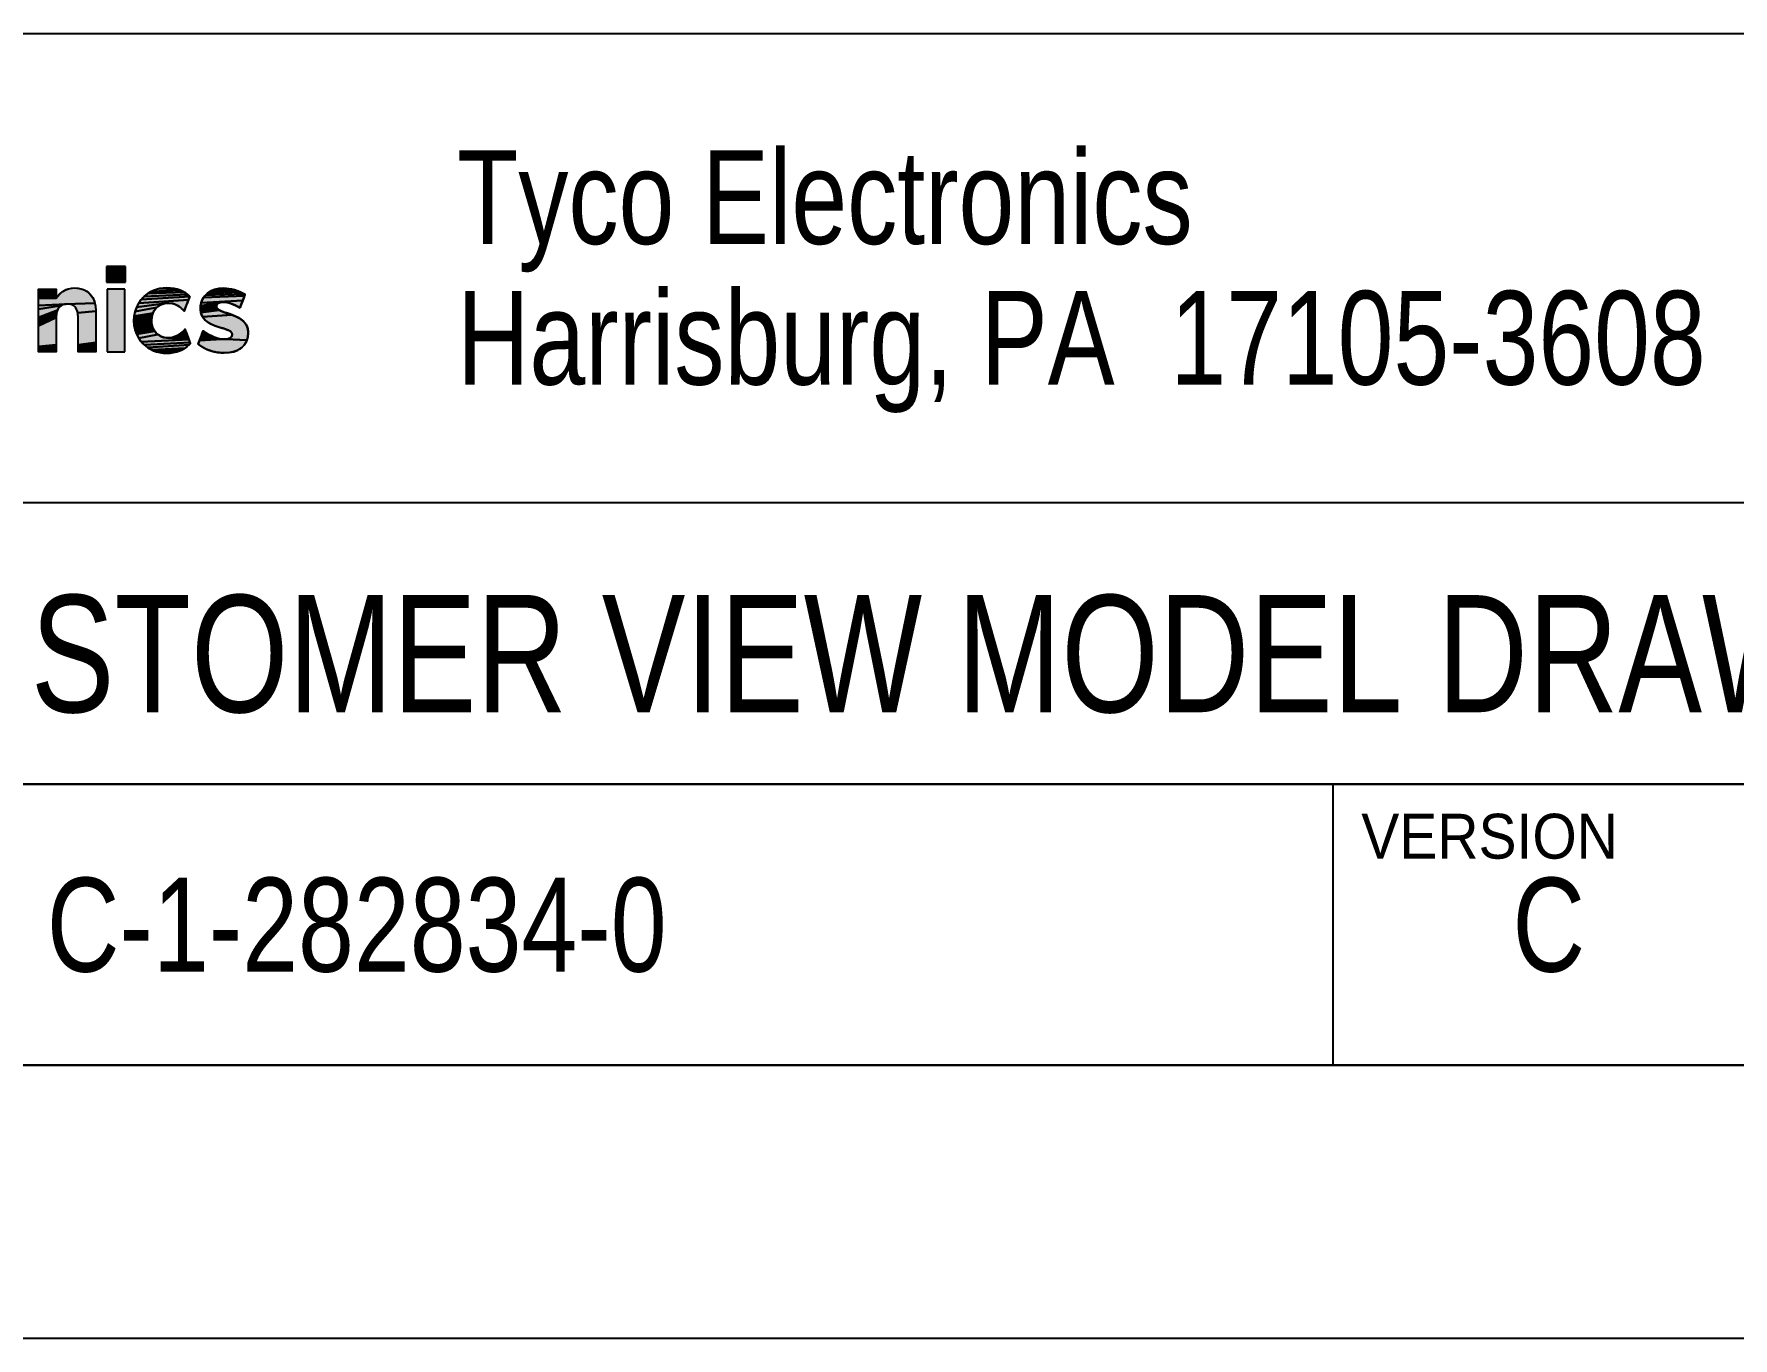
# Model space of a CAD drawing. Extents: x 0 to 420, y 0 to 297.
# Drawn here: x 309.3 to 366.9, y 0 to 44.2 of the extents above; entities that cross this region are included whole.
import ezdxf
from ezdxf.enums import TextEntityAlignment as Align

# ---------------------------------------------------------------- set-up
doc = ezdxf.new("R2010")
doc.units = 0
doc.header["$LTSCALE"] = 23.1
doc.layers.get('0').update_dxf_attribs({"linetype": 'CONTINUOUS'})
doc.layers.add('DRAFT_ENTITY', color=7, linetype='CONTINUOUS')
doc.styles.get("Standard").update_dxf_attribs({"font": 'txt', "width": 0.95})

# ---------------------------------------------------------------- blocks, each defined once
blk = doc.blocks.new('15988_TYCO_ELEC_HORIZ_BL0', base_point=(298.596, 35.961))
at = {"linetype": 'CONTINUOUS'}
for points in [[(310.713, 35.559), (310.83, 35.552), (310.938, 35.531), (311.036, 35.497), (311.124, 35.45), (311.202, 35.391), (311.269, 35.319), (311.325, 35.237), (311.37, 35.143), (311.403, 35.04), (310.423, 35.01), (309.489, 34.969), (309.489, 35.09), (309.489, 35.2), (310.092, 35.218), (310.101, 35.23), (310.139, 35.277), (310.18, 35.322), (310.224, 35.365), (310.27, 35.406), (310.32, 35.442), (310.374, 35.475), (310.432, 35.504), (310.495, 35.527), (310.562, 35.544), (310.635, 35.555)], [(310.092, 35.517), (310.092, 35.504), (310.092, 35.481), (309.489, 35.446), (309.489, 35.492), (309.489, 35.516), (309.49, 35.519), (309.497, 35.519), (309.529, 35.519), (309.58, 35.519), (309.646, 35.519), (309.721, 35.519), (309.801, 35.519), (309.88, 35.519), (309.953, 35.519), (310.016, 35.519), (310.062, 35.519), (310.078, 35.519), (310.088, 35.519)], [(310.092, 35.45), (310.092, 35.413), (310.092, 35.374), (309.489, 35.298), (309.489, 35.381), (309.489, 35.446), (310.092, 35.481)], [(310.092, 35.334), (310.092, 35.296), (309.489, 35.2), (309.489, 35.298), (310.092, 35.374)], [(310.092, 35.218), (309.489, 35.2), (310.092, 35.296), (310.092, 35.263), (310.092, 35.238), (310.092, 35.222), (310.092, 35.219)], [(313.903, 35.042), (313.832, 35.04), (312.817, 34.907), (312.886, 35.041), (314.572, 35.158), (314.549, 35.097), (314.524, 35.031), (314.499, 34.964), (314.476, 34.902), (314.455, 34.847), (314.439, 34.805), (314.429, 34.778), (314.427, 34.773), (314.427, 34.772), (314.418, 34.783), (314.38, 34.825), (314.34, 34.865), (314.297, 34.902), (314.251, 34.935), (314.202, 34.965), (314.149, 34.99), (314.093, 35.011), (314.034, 35.027), (313.971, 35.037)], [(314.592, 35.21), (314.572, 35.158), (312.886, 35.041), (312.973, 35.163), (314.615, 35.27), (314.607, 35.249)], [(314.616, 35.273), (314.615, 35.27), (312.973, 35.163), (313.076, 35.272), (314.538, 35.341), (314.591, 35.296)], [(314.483, 35.381), (314.538, 35.341), (313.076, 35.272), (313.195, 35.366), (314.425, 35.418)], [(314.363, 35.451), (314.425, 35.418), (313.195, 35.366), (313.326, 35.443), (314.298, 35.48)], [(314.155, 35.525), (314.228, 35.504), (314.298, 35.48), (313.326, 35.443), (313.471, 35.502), (313.548, 35.524), (314.077, 35.54)], [(313.793, 35.558), (313.836, 35.559), (313.86, 35.559), (313.906, 35.557), (313.994, 35.551), (314.077, 35.54), (313.548, 35.524), (313.627, 35.541), (313.709, 35.552)], [(316.453, 35.247), (316.433, 35.193), (316.411, 35.134), (315.002, 35.059), (315.036, 35.154), (315.084, 35.239), (316.47, 35.291)], [(315.752, 35.083), (315.714, 35.083), (315.002, 35.059), (316.411, 35.134), (316.388, 35.074), (316.366, 35.016), (316.347, 34.965), (316.331, 34.923), (316.32, 34.895), (316.316, 34.885), (316.261, 34.917), (316.205, 34.946), (316.15, 34.973), (316.095, 34.997), (316.041, 35.019), (315.989, 35.037), (315.938, 35.053), (315.889, 35.065), (315.841, 35.075), (315.796, 35.081)], [(316.482, 35.323), (316.47, 35.291), (315.084, 35.239), (315.144, 35.314), (316.443, 35.364), (316.473, 35.347), (316.488, 35.338), (316.488, 35.338)], [(316.382, 35.396), (316.443, 35.364), (315.144, 35.314), (315.215, 35.379), (316.319, 35.425)], [(316.255, 35.451), (316.319, 35.425), (315.215, 35.379), (315.296, 35.434), (316.189, 35.474)], [(316.123, 35.494), (316.189, 35.474), (315.296, 35.434), (315.386, 35.478), (316.056, 35.512)], [(315.921, 35.536), (315.988, 35.525), (316.056, 35.512), (315.386, 35.478), (315.483, 35.512), (315.588, 35.534), (315.854, 35.543)], [(315.697, 35.545), (315.754, 35.547), (315.787, 35.546), (315.854, 35.543), (315.588, 35.534)], [(310.315, 34.986), (310.268, 34.964), (309.489, 34.839), (309.489, 34.969), (310.423, 35.01), (310.367, 35.001)], [(310.158, 34.856), (310.132, 34.806), (309.489, 34.563), (309.489, 34.839), (310.268, 34.964), (310.226, 34.934), (310.189, 34.898)], [(310.092, 34.573), (310.092, 34.554), (309.489, 34.281), (309.489, 34.563), (310.132, 34.806), (310.113, 34.75), (310.099, 34.687), (310.093, 34.617), (310.092, 34.58)], [(310.092, 34.308), (310.092, 34.163), (310.092, 34.008), (310.092, 33.851), (310.092, 33.703), (310.092, 33.635), (309.489, 33.573), (309.489, 33.664), (309.489, 33.768), (309.489, 33.884), (309.489, 34.01), (309.489, 34.281), (310.092, 34.554), (310.092, 34.523), (310.092, 34.481), (310.092, 34.431), (310.092, 34.372)], [(310.483, 35.012), (310.423, 35.01), (311.403, 35.04), (311.425, 34.926), (311.434, 34.803), (311.435, 34.771), (310.82, 34.719), (310.804, 34.779), (310.783, 34.832), (310.756, 34.878), (310.724, 34.917), (310.686, 34.95), (310.642, 34.976), (310.594, 34.995), (310.541, 35.007)], [(311.435, 34.723), (311.435, 34.681), (311.435, 34.628), (311.435, 34.564), (311.435, 34.493), (311.435, 34.414), (311.435, 34.242), (311.435, 34.06), (311.435, 33.88), (311.435, 33.712), (310.832, 33.635), (310.832, 33.775), (310.832, 33.929), (310.832, 34.086), (310.832, 34.237), (310.832, 34.372), (310.832, 34.431), (310.832, 34.481), (310.832, 34.523), (310.832, 34.554), (310.832, 34.573), (310.832, 34.58), (310.829, 34.653), (310.82, 34.719), (311.435, 34.771), (311.435, 34.769), (311.435, 34.753)], [(313.342, 34.638), (313.325, 34.56), (312.723, 34.45), (312.734, 34.609), (313.368, 34.71)], [(313.317, 34.479), (313.32, 34.393), (312.734, 34.29), (312.723, 34.45), (313.325, 34.56)], [(313.402, 34.778), (313.368, 34.71), (312.734, 34.609), (312.765, 34.762), (313.494, 34.893), (313.444, 34.839)], [(313.55, 34.94), (313.494, 34.893), (312.765, 34.762), (312.817, 34.907), (313.832, 35.04), (313.754, 35.029), (313.681, 35.008), (313.613, 34.978)], [(315.52, 34.933), (315.526, 34.897), (315.544, 34.865), (314.979, 34.821), (314.977, 34.87), (314.978, 34.898), (315.521, 34.944)], [(315.524, 34.966), (315.521, 34.944), (314.978, 34.898), (314.982, 34.954), (315.595, 35.052), (315.574, 35.039), (315.556, 35.023), (315.542, 35.006), (315.531, 34.987)], [(315.572, 34.836), (315.61, 34.81), (314.991, 34.732), (314.979, 34.821), (315.544, 34.865)], [(315.619, 35.064), (315.595, 35.052), (314.982, 34.954), (315.002, 35.059), (315.714, 35.083), (315.679, 35.079), (315.647, 35.073)], [(315.767, 34.742), (315.898, 34.698), (316.039, 34.651), (315.047, 34.583), (315.014, 34.653), (314.991, 34.732), (315.61, 34.81), (315.656, 34.786), (315.709, 34.764)], [(316.181, 34.594), (316.315, 34.523), (316.377, 34.481), (316.433, 34.434), (316.482, 34.38), (316.524, 34.32), (316.557, 34.253), (316.58, 34.178), (316.592, 34.095), (316.594, 34.049), (316.593, 34.018), (316.581, 33.901), (316.553, 33.795), (315.852, 33.826), (315.891, 33.831), (315.925, 33.839), (315.955, 33.849), (315.981, 33.862), (316.003, 33.878), (316.02, 33.895), (316.034, 33.915), (316.044, 33.937), (316.049, 33.961), (316.051, 33.986), (316.045, 34.024), (316.027, 34.056), (315.999, 34.085), (315.961, 34.11), (315.916, 34.133), (315.863, 34.154), (315.74, 34.193), (315.603, 34.233), (315.461, 34.28), (315.321, 34.34), (315.256, 34.376), (315.194, 34.418), (315.139, 34.466), (315.089, 34.521), (315.047, 34.583), (316.039, 34.651)], [(313.334, 34.31), (313.357, 34.231), (312.766, 34.138), (312.734, 34.29), (313.32, 34.393)], [(313.39, 34.158), (313.431, 34.092), (312.817, 33.994), (312.766, 34.138), (313.357, 34.231)], [(313.48, 34.032), (313.536, 33.98), (312.887, 33.861), (312.817, 33.994), (313.431, 34.092)], [(313.893, 33.868), (314.584, 33.815), (312.974, 33.739), (312.887, 33.861), (313.536, 33.98), (313.599, 33.937), (313.666, 33.904), (313.739, 33.881), (313.816, 33.869)], [(314.447, 34.152), (314.455, 34.161), (314.455, 34.161), (314.461, 34.145), (314.474, 34.111), (314.491, 34.063), (314.513, 34.005), (314.536, 33.942), (314.561, 33.877), (314.584, 33.815), (313.893, 33.868), (313.965, 33.875), (314.033, 33.889), (314.097, 33.908), (314.158, 33.932), (314.214, 33.96), (314.267, 33.991), (314.315, 34.025), (314.358, 34.06), (314.398, 34.097), (314.432, 34.134)], [(315.298, 33.957), (315.367, 33.924), (314.986, 33.892), (315.008, 33.951), (315.23, 33.995)], [(315.06, 34.088), (315.067, 34.107), (315.068, 34.11), (315.099, 34.084), (315.163, 34.037), (315.23, 33.995), (315.008, 33.951), (315.029, 34.006), (315.047, 34.053)], [(310.092, 33.574), (310.092, 33.519), (310.092, 33.473), (310.092, 33.436), (309.489, 33.408), (309.489, 33.443), (309.489, 33.499), (309.489, 33.573), (310.092, 33.635)], [(310.092, 33.411), (310.092, 33.398), (310.091, 33.396), (310.084, 33.396), (310.071, 33.396), (310.029, 33.396), (309.97, 33.396), (309.899, 33.396), (309.821, 33.396), (309.741, 33.396), (309.664, 33.396), (309.595, 33.396), (309.54, 33.396), (309.503, 33.396), (309.493, 33.396), (309.489, 33.396), (309.489, 33.399), (309.489, 33.408), (310.092, 33.436)], [(311.435, 33.637), (311.435, 33.569), (311.435, 33.511), (311.435, 33.463), (311.435, 33.427), (311.435, 33.404), (311.435, 33.396), (311.431, 33.396), (311.421, 33.396), (311.405, 33.396), (311.359, 33.396), (311.296, 33.396), (311.223, 33.396), (311.144, 33.396), (311.064, 33.396), (310.989, 33.396), (310.923, 33.396), (310.872, 33.396), (310.84, 33.396), (310.833, 33.396), (310.832, 33.398), (310.832, 33.411), (310.832, 33.436), (310.832, 33.473), (310.832, 33.519), (310.832, 33.574), (310.832, 33.635), (311.435, 33.712)], [(314.605, 33.76), (314.621, 33.715), (313.077, 33.631), (312.974, 33.739), (314.584, 33.815)], [(314.593, 33.633), (314.59, 33.63), (313.194, 33.538), (313.077, 33.631), (314.621, 33.715), (314.632, 33.685), (314.636, 33.674), (314.635, 33.673), (314.634, 33.672), (314.633, 33.671), (314.632, 33.67), (314.631, 33.669), (314.63, 33.668), (314.629, 33.667), (314.628, 33.666), (314.627, 33.665), (314.626, 33.664), (314.625, 33.663), (314.622, 33.661), (314.619, 33.657), (314.616, 33.654), (314.613, 33.651), (314.61, 33.648), (314.606, 33.645), (314.603, 33.642), (314.6, 33.639), (314.597, 33.636)], [(314.512, 33.564), (314.459, 33.525), (313.325, 33.462), (313.194, 33.538), (314.59, 33.63), (314.588, 33.628), (314.564, 33.606)], [(314.402, 33.489), (314.343, 33.457), (313.468, 33.404), (313.325, 33.462), (314.459, 33.525)], [(314.28, 33.429), (314.213, 33.404), (313.622, 33.366), (313.468, 33.404), (314.343, 33.457)], [(314.065, 33.368), (313.984, 33.356), (313.897, 33.35), (313.851, 33.348), (313.828, 33.348), (313.786, 33.349), (313.703, 33.355), (313.622, 33.366), (314.213, 33.404), (314.141, 33.384)], [(315.809, 33.824), (315.852, 33.826), (316.553, 33.795), (316.511, 33.702), (316.456, 33.62), (316.388, 33.55), (316.309, 33.491), (316.22, 33.443), (316.122, 33.407), (316.015, 33.381), (315.902, 33.365), (315.782, 33.36), (315.702, 33.362), (315.623, 33.368), (315.543, 33.378), (315.463, 33.393), (315.384, 33.412), (315.304, 33.437), (315.225, 33.466), (315.147, 33.502), (315.07, 33.543), (314.993, 33.591), (314.917, 33.645), (314.898, 33.66), (314.898, 33.66), (314.9, 33.666), (314.909, 33.689), (314.924, 33.727), (314.942, 33.776), (315.698, 33.83), (315.757, 33.825)], [(315.636, 33.84), (315.698, 33.83), (314.942, 33.776), (314.963, 33.833), (315.504, 33.873), (315.571, 33.854)], [(315.436, 33.896), (315.504, 33.873), (314.963, 33.833), (314.986, 33.892), (315.367, 33.924)]]:
    blk.add_hatch(color=2, dxfattribs=at).paths.add_polyline_path(points)
at = {"color": 2, "linetype": 'CONTINUOUS'}
for p, q in [((312.434, 36.288), (311.8, 36.288)), ((311.8, 36.288), (311.8, 35.753)), ((312.434, 35.753), (312.434, 36.288)), ((311.8, 35.753), (312.434, 35.753)), ((312.418, 35.519), (311.816, 35.519)), ((311.816, 35.519), (311.816, 33.396)), ((312.418, 33.396), (312.418, 35.519)), ((311.816, 33.396), (312.418, 33.396))]:
    blk.add_line(p, q, dxfattribs=at)
for points in [[(310.713, 35.559), (310.83, 35.552), (310.938, 35.531), (311.036, 35.497), (311.124, 35.45), (311.202, 35.391), (311.269, 35.319), (311.325, 35.237), (311.37, 35.143), (311.403, 35.04), (310.423, 35.01), (309.489, 34.969), (309.489, 35.09), (309.489, 35.2), (310.092, 35.218), (310.101, 35.23), (310.139, 35.277), (310.18, 35.322), (310.224, 35.365), (310.27, 35.406), (310.32, 35.442), (310.374, 35.475), (310.432, 35.504), (310.495, 35.527), (310.562, 35.544), (310.635, 35.555), (310.713, 35.559)], [(310.092, 35.517), (310.092, 35.504), (310.092, 35.481), (309.489, 35.446), (309.489, 35.492), (309.489, 35.516), (309.49, 35.519), (309.497, 35.519), (309.529, 35.519), (309.58, 35.519), (309.646, 35.519), (309.721, 35.519), (309.801, 35.519), (309.88, 35.519), (309.953, 35.519), (310.016, 35.519), (310.062, 35.519), (310.078, 35.519), (310.088, 35.519), (310.092, 35.517)], [(310.092, 35.45), (310.092, 35.413), (310.092, 35.374), (309.489, 35.298), (309.489, 35.381), (309.489, 35.446), (310.092, 35.481), (310.092, 35.45)], [(310.092, 35.334), (310.092, 35.296), (309.489, 35.2), (309.489, 35.298), (310.092, 35.374), (310.092, 35.334)], [(310.092, 35.218), (309.489, 35.2), (310.092, 35.296), (310.092, 35.263), (310.092, 35.238), (310.092, 35.222), (310.092, 35.219), (310.092, 35.218)], [(313.903, 35.042), (313.832, 35.04), (312.817, 34.907), (312.886, 35.041), (314.572, 35.158), (314.549, 35.097), (314.524, 35.031), (314.499, 34.964), (314.476, 34.902), (314.455, 34.847), (314.439, 34.805), (314.429, 34.778), (314.427, 34.773), (314.427, 34.772), (314.418, 34.783), (314.38, 34.825), (314.34, 34.865), (314.297, 34.902), (314.251, 34.935), (314.202, 34.965), (314.149, 34.99), (314.093, 35.011), (314.034, 35.027), (313.971, 35.037), (313.903, 35.042)], [(314.592, 35.21), (314.572, 35.158), (312.886, 35.041), (312.973, 35.163), (314.615, 35.27), (314.607, 35.249), (314.592, 35.21)], [(314.616, 35.273), (314.615, 35.27), (312.973, 35.163), (313.076, 35.272), (314.538, 35.341), (314.591, 35.296), (314.616, 35.273)], [(314.483, 35.381), (314.538, 35.341), (313.076, 35.272), (313.195, 35.366), (314.425, 35.418), (314.483, 35.381)], [(314.363, 35.451), (314.425, 35.418), (313.195, 35.366), (313.326, 35.443), (314.298, 35.48), (314.363, 35.451)], [(314.155, 35.525), (314.228, 35.504), (314.298, 35.48), (313.326, 35.443), (313.471, 35.502), (313.548, 35.524), (314.077, 35.54), (314.155, 35.525)], [(313.793, 35.558), (313.836, 35.559), (313.86, 35.559), (313.906, 35.557), (313.994, 35.551), (314.077, 35.54), (313.548, 35.524), (313.627, 35.541), (313.709, 35.552), (313.793, 35.558)], [(316.453, 35.247), (316.433, 35.193), (316.411, 35.134), (315.002, 35.059), (315.036, 35.154), (315.084, 35.239), (316.47, 35.291), (316.453, 35.247)], [(315.752, 35.083), (315.714, 35.083), (315.002, 35.059), (316.411, 35.134), (316.388, 35.074), (316.366, 35.016), (316.347, 34.965), (316.331, 34.923), (316.32, 34.895), (316.316, 34.885), (316.261, 34.917), (316.205, 34.946), (316.15, 34.973), (316.095, 34.997), (316.041, 35.019), (315.989, 35.037), (315.938, 35.053), (315.889, 35.065), (315.841, 35.075), (315.796, 35.081), (315.752, 35.083)], [(316.482, 35.323), (316.47, 35.291), (315.084, 35.239), (315.144, 35.314), (316.443, 35.364), (316.473, 35.347), (316.488, 35.338), (316.488, 35.338), (316.482, 35.323)], [(316.382, 35.396), (316.443, 35.364), (315.144, 35.314), (315.215, 35.379), (316.319, 35.425), (316.382, 35.396)], [(316.255, 35.451), (316.319, 35.425), (315.215, 35.379), (315.296, 35.434), (316.189, 35.474), (316.255, 35.451)], [(316.123, 35.494), (316.189, 35.474), (315.296, 35.434), (315.386, 35.478), (316.056, 35.512), (316.123, 35.494)], [(315.921, 35.536), (315.988, 35.525), (316.056, 35.512), (315.386, 35.478), (315.483, 35.512), (315.588, 35.534), (315.854, 35.543), (315.921, 35.536)], [(315.697, 35.545), (315.754, 35.547), (315.787, 35.546), (315.854, 35.543), (315.588, 35.534), (315.697, 35.545)], [(310.315, 34.986), (310.268, 34.964), (309.489, 34.839), (309.489, 34.969), (310.423, 35.01), (310.367, 35.001), (310.315, 34.986)], [(310.158, 34.856), (310.132, 34.806), (309.489, 34.563), (309.489, 34.839), (310.268, 34.964), (310.226, 34.934), (310.189, 34.898), (310.158, 34.856)], [(310.092, 34.573), (310.092, 34.554), (309.489, 34.281), (309.489, 34.563), (310.132, 34.806), (310.113, 34.75), (310.099, 34.687), (310.093, 34.617), (310.092, 34.58), (310.092, 34.573)], [(310.092, 34.308), (310.092, 34.163), (310.092, 34.008), (310.092, 33.851), (310.092, 33.703), (310.092, 33.635), (309.489, 33.573), (309.489, 33.664), (309.489, 33.768), (309.489, 33.884), (309.489, 34.01), (309.489, 34.281), (310.092, 34.554), (310.092, 34.523), (310.092, 34.481), (310.092, 34.431), (310.092, 34.372), (310.092, 34.308)], [(310.483, 35.012), (310.423, 35.01), (311.403, 35.04), (311.425, 34.926), (311.434, 34.803), (311.435, 34.771), (310.82, 34.719), (310.804, 34.779), (310.783, 34.832), (310.756, 34.878), (310.724, 34.917), (310.686, 34.95), (310.642, 34.976), (310.594, 34.995), (310.541, 35.007), (310.483, 35.012)], [(311.435, 34.723), (311.435, 34.681), (311.435, 34.628), (311.435, 34.564), (311.435, 34.493), (311.435, 34.414), (311.435, 34.242), (311.435, 34.06), (311.435, 33.88), (311.435, 33.712), (310.832, 33.635), (310.832, 33.775), (310.832, 33.929), (310.832, 34.086), (310.832, 34.237), (310.832, 34.372), (310.832, 34.431), (310.832, 34.481), (310.832, 34.523), (310.832, 34.554), (310.832, 34.573), (310.832, 34.58), (310.829, 34.653), (310.82, 34.719), (311.435, 34.771), (311.435, 34.769), (311.435, 34.753), (311.435, 34.723)], [(313.342, 34.638), (313.325, 34.56), (312.723, 34.45), (312.734, 34.609), (313.368, 34.71), (313.342, 34.638)], [(313.317, 34.479), (313.32, 34.393), (312.734, 34.29), (312.723, 34.45), (313.325, 34.56), (313.317, 34.479)], [(313.402, 34.778), (313.368, 34.71), (312.734, 34.609), (312.765, 34.762), (313.494, 34.893), (313.444, 34.839), (313.402, 34.778)], [(313.55, 34.94), (313.494, 34.893), (312.765, 34.762), (312.817, 34.907), (313.832, 35.04), (313.754, 35.029), (313.681, 35.008), (313.613, 34.978), (313.55, 34.94)], [(315.52, 34.933), (315.526, 34.897), (315.544, 34.865), (314.979, 34.821), (314.977, 34.87), (314.978, 34.898), (315.521, 34.944), (315.52, 34.933)], [(315.524, 34.966), (315.521, 34.944), (314.978, 34.898), (314.982, 34.954), (315.595, 35.052), (315.574, 35.039), (315.556, 35.023), (315.542, 35.006), (315.531, 34.987), (315.524, 34.966)], [(315.572, 34.836), (315.61, 34.81), (314.991, 34.732), (314.979, 34.821), (315.544, 34.865), (315.572, 34.836)], [(315.619, 35.064), (315.595, 35.052), (314.982, 34.954), (315.002, 35.059), (315.714, 35.083), (315.679, 35.079), (315.647, 35.073), (315.619, 35.064)], [(315.767, 34.742), (315.898, 34.698), (316.039, 34.651), (315.047, 34.583), (315.014, 34.653), (314.991, 34.732), (315.61, 34.81), (315.656, 34.786), (315.709, 34.764), (315.767, 34.742)], [(316.181, 34.594), (316.315, 34.523), (316.377, 34.481), (316.433, 34.434), (316.482, 34.38), (316.524, 34.32), (316.557, 34.253), (316.58, 34.178), (316.592, 34.095), (316.594, 34.049), (316.593, 34.018), (316.581, 33.901), (316.553, 33.795), (315.852, 33.826), (315.891, 33.831), (315.925, 33.839), (315.955, 33.849), (315.981, 33.862), (316.003, 33.878), (316.02, 33.895), (316.034, 33.915), (316.044, 33.937), (316.049, 33.961), (316.051, 33.986), (316.045, 34.024), (316.027, 34.056), (315.999, 34.085), (315.961, 34.11), (315.916, 34.133), (315.863, 34.154), (315.74, 34.193), (315.603, 34.233), (315.461, 34.28), (315.321, 34.34), (315.256, 34.376), (315.194, 34.418), (315.139, 34.466), (315.089, 34.521), (315.047, 34.583), (316.039, 34.651), (316.181, 34.594)], [(313.334, 34.31), (313.357, 34.231), (312.766, 34.138), (312.734, 34.29), (313.32, 34.393), (313.334, 34.31)], [(313.39, 34.158), (313.431, 34.092), (312.817, 33.994), (312.766, 34.138), (313.357, 34.231), (313.39, 34.158)], [(313.48, 34.032), (313.536, 33.98), (312.887, 33.861), (312.817, 33.994), (313.431, 34.092), (313.48, 34.032)], [(313.893, 33.868), (314.584, 33.815), (312.974, 33.739), (312.887, 33.861), (313.536, 33.98), (313.599, 33.937), (313.666, 33.904), (313.739, 33.881), (313.816, 33.869), (313.893, 33.868)], [(314.447, 34.152), (314.455, 34.161), (314.455, 34.161), (314.461, 34.145), (314.474, 34.111), (314.491, 34.063), (314.513, 34.005), (314.536, 33.942), (314.561, 33.877), (314.584, 33.815), (313.893, 33.868), (313.965, 33.875), (314.033, 33.889), (314.097, 33.908), (314.158, 33.932), (314.214, 33.96), (314.267, 33.991), (314.315, 34.025), (314.358, 34.06), (314.398, 34.097), (314.432, 34.134), (314.447, 34.152)], [(315.298, 33.957), (315.367, 33.924), (314.986, 33.892), (315.008, 33.951), (315.23, 33.995), (315.298, 33.957)], [(315.06, 34.088), (315.067, 34.107), (315.068, 34.11), (315.099, 34.084), (315.163, 34.037), (315.23, 33.995), (315.008, 33.951), (315.029, 34.006), (315.047, 34.053), (315.06, 34.088)], [(310.092, 33.574), (310.092, 33.519), (310.092, 33.473), (310.092, 33.436), (309.489, 33.408), (309.489, 33.443), (309.489, 33.499), (309.489, 33.573), (310.092, 33.635), (310.092, 33.574)], [(310.092, 33.411), (310.092, 33.398), (310.091, 33.396), (310.084, 33.396), (310.071, 33.396), (310.029, 33.396), (309.97, 33.396), (309.899, 33.396), (309.821, 33.396), (309.741, 33.396), (309.664, 33.396), (309.595, 33.396), (309.54, 33.396), (309.503, 33.396), (309.493, 33.396), (309.489, 33.396), (309.489, 33.399), (309.489, 33.408), (310.092, 33.436), (310.092, 33.411)], [(311.435, 33.637), (311.435, 33.569), (311.435, 33.511), (311.435, 33.463), (311.435, 33.427), (311.435, 33.404), (311.435, 33.396), (311.431, 33.396), (311.421, 33.396), (311.405, 33.396), (311.359, 33.396), (311.296, 33.396), (311.223, 33.396), (311.144, 33.396), (311.064, 33.396), (310.989, 33.396), (310.923, 33.396), (310.872, 33.396), (310.84, 33.396), (310.833, 33.396), (310.832, 33.398), (310.832, 33.411), (310.832, 33.436), (310.832, 33.473), (310.832, 33.519), (310.832, 33.574), (310.832, 33.635), (311.435, 33.712), (311.435, 33.637)], [(314.605, 33.76), (314.621, 33.715), (313.077, 33.631), (312.974, 33.739), (314.584, 33.815), (314.605, 33.76)], [(314.593, 33.633), (314.59, 33.63), (313.194, 33.538), (313.077, 33.631), (314.621, 33.715), (314.632, 33.685), (314.636, 33.674), (314.635, 33.673), (314.634, 33.672), (314.633, 33.671), (314.632, 33.67), (314.631, 33.669), (314.63, 33.668), (314.629, 33.667), (314.628, 33.666), (314.627, 33.665), (314.626, 33.664), (314.625, 33.663), (314.622, 33.661), (314.619, 33.657), (314.616, 33.654), (314.613, 33.651), (314.61, 33.648), (314.606, 33.645), (314.603, 33.642), (314.6, 33.639), (314.597, 33.636), (314.593, 33.633)], [(314.512, 33.564), (314.459, 33.525), (313.325, 33.462), (313.194, 33.538), (314.59, 33.63), (314.588, 33.628), (314.564, 33.606), (314.512, 33.564)], [(314.402, 33.489), (314.343, 33.457), (313.468, 33.404), (313.325, 33.462), (314.459, 33.525), (314.402, 33.489)], [(314.28, 33.429), (314.213, 33.404), (313.622, 33.366), (313.468, 33.404), (314.343, 33.457), (314.28, 33.429)], [(314.065, 33.368), (313.984, 33.356), (313.897, 33.35), (313.851, 33.348), (313.828, 33.348), (313.786, 33.349), (313.703, 33.355), (313.622, 33.366), (314.213, 33.404), (314.141, 33.384), (314.065, 33.368)], [(315.809, 33.824), (315.852, 33.826), (316.553, 33.795), (316.511, 33.702), (316.456, 33.62), (316.388, 33.55), (316.309, 33.491), (316.22, 33.443), (316.122, 33.407), (316.015, 33.381), (315.902, 33.365), (315.782, 33.36), (315.702, 33.362), (315.623, 33.368), (315.543, 33.378), (315.463, 33.393), (315.384, 33.412), (315.304, 33.437), (315.225, 33.466), (315.147, 33.502), (315.07, 33.543), (314.993, 33.591), (314.917, 33.645), (314.898, 33.66), (314.898, 33.66), (314.9, 33.666), (314.909, 33.689), (314.924, 33.727), (314.942, 33.776), (315.698, 33.83), (315.757, 33.825), (315.809, 33.824)], [(315.636, 33.84), (315.698, 33.83), (314.942, 33.776), (314.963, 33.833), (315.504, 33.873), (315.571, 33.854), (315.636, 33.84)], [(315.436, 33.896), (315.504, 33.873), (314.963, 33.833), (314.986, 33.892), (315.367, 33.924), (315.436, 33.896)]]:
    blk.add_lwpolyline(points, dxfattribs=at)
for points in [[(310.713, 35.559), (310.408, 35.559), (310.23, 35.396), (310.092, 35.218), (310.092, 35.218), (310.092, 35.519), (310.092, 35.519), (310.092, 35.519), (309.489, 35.519), (309.489, 35.519), (309.489, 35.519), (309.489, 33.396), (309.489, 33.396), (309.489, 33.396), (310.092, 33.396), (310.092, 33.396), (310.092, 33.396), (310.092, 34.58), (310.092, 34.58), (310.092, 34.866), (310.238, 35.012), (310.468, 35.012), (310.698, 35.012), (310.832, 34.866), (310.832, 34.58), (310.832, 34.58), (310.832, 33.396), (310.832, 33.396), (310.832, 33.396), (311.435, 33.396), (311.435, 33.396), (311.435, 33.396), (311.435, 34.771), (311.435, 34.771), (311.435, 35.258), (311.169, 35.559), (310.713, 35.559)], [(314.636, 33.674), (314.633, 33.67), (314.629, 33.666), (314.625, 33.663), (314.613, 33.651), (314.601, 33.639), (314.588, 33.628), (314.404, 33.46), (314.181, 33.348), (313.828, 33.348), (313.191, 33.348), (312.723, 33.839), (312.723, 34.45), (312.723, 35.06), (313.187, 35.559), (313.836, 35.559), (314.192, 35.559), (314.429, 35.452), (314.616, 35.273), (314.616, 35.273), (314.427, 34.772), (314.427, 34.772), (314.292, 34.937), (314.108, 35.059), (313.832, 35.04), (313.532, 35.019), (313.317, 34.774), (313.317, 34.458), (313.317, 34.129), (313.555, 33.867), (313.856, 33.867), (314.137, 33.867), (314.348, 34.026), (314.455, 34.161), (314.455, 34.161), (314.636, 33.674), (314.636, 33.674)], [(316.316, 34.885), (316.107, 35.008), (315.897, 35.083), (315.742, 35.083), (315.596, 35.083), (315.52, 35.02), (315.52, 34.933), (315.52, 34.648), (316.594, 34.743), (316.594, 34.049), (316.594, 33.574), (316.241, 33.36), (315.782, 33.36), (315.485, 33.36), (315.179, 33.438), (314.898, 33.66), (314.898, 33.66), (315.068, 34.11), (315.068, 34.11), (315.298, 33.914), (315.599, 33.824), (315.797, 33.824), (315.972, 33.824), (316.051, 33.887), (316.051, 33.986), (316.051, 34.287), (314.977, 34.125), (314.977, 34.87), (314.977, 35.305), (315.326, 35.547), (315.754, 35.547), (316.001, 35.547), (316.268, 35.47), (316.488, 35.338), (316.488, 35.338), (316.316, 34.885), (316.316, 34.885)]]:
    blk.add_open_spline(points, degree=3, knots=[0, 0, 0, 0, 1, 1, 1, 2, 2, 2, 3, 3, 3, 4, 4, 4, 5, 5, 5, 6, 6, 6, 7, 7, 7, 8, 8, 8, 9, 9, 9, 10, 10, 10, 11, 11, 11, 12, 12, 12, 12], dxfattribs=at)
for points in [[(311.8, 35.753), (311.8, 36.288), (312.434, 35.753), (312.434, 36.288)], [(311.816, 33.396), (311.816, 35.519), (312.418, 33.396), (312.418, 35.519)]]:
    blk.add_solid(points, dxfattribs=at)

msp = doc.modelspace()

# ---------------------------------------------------------------- linework, layer by layer
at = {"color": 7, "linetype": 'CONTINUOUS'}
for p, q in [((409.209, 44.159), (273.439, 44.159)), ((409.209, 18.759), (273.439, 18.759)), ((353.334, 18.759), (353.334, 9.234)), ((409.209, 9.234), (17.784, 9.234)), ((0, 0), (420, 0))]:
    msp.add_line(p, q, dxfattribs=at)
at = {"color": 2, "linetype": 'CONTINUOUS'}
for p, q in [((287.209, 18.759), (409.209, 18.759)), ((353.334, 18.759), (353.334, 9.234)), ((287.209, 9.234), (409.209, 9.234))]:
    msp.add_line(p, q, dxfattribs=at)
at = {"layer": 'DRAFT_ENTITY', "color": 7, "linetype": 'CONTINUOUS'}
msp.add_line((409.209, 28.285), (273.439, 28.285), dxfattribs=at)

# ---------------------------------------------------------------- block references
at = {"color": 2, "linetype": 'CONTINUOUS'}
msp.add_blockref('15988_TYCO_ELEC_HORIZ_BL0', (298.596, 35.961), dxfattribs=at)

# ---------------------------------------------------------------- texts
for s, height, width, p in [('Tyco Electronics', 3.175, 0.8, (323.668, 37.048)), ('Harrisburg, PA  17105-3608', 3.175, 0.8, (323.668, 32.285)), ('VERSION', 1.52, 0.95, (354.296, 16.233))]:
    msp.add_text(s, height=height, dxfattribs=dict(at, width=width)).set_placement(p)
at = {"color": 2, "linetype": 'CONTINUOUS', "width": 0.8}
for s, height, p in [('CUSTOMER VIEW MODEL DRAWING', 3.968, (340.245, 21.192)), ('C-1-282834-0', 3.18, (320.272, 12.407)), ('C', 3.18, (360.647, 12.407))]:
    msp.add_text(s, height=height, dxfattribs=at).set_placement(p, align=Align.CENTER)

doc.saveas('drawing.dxf')
